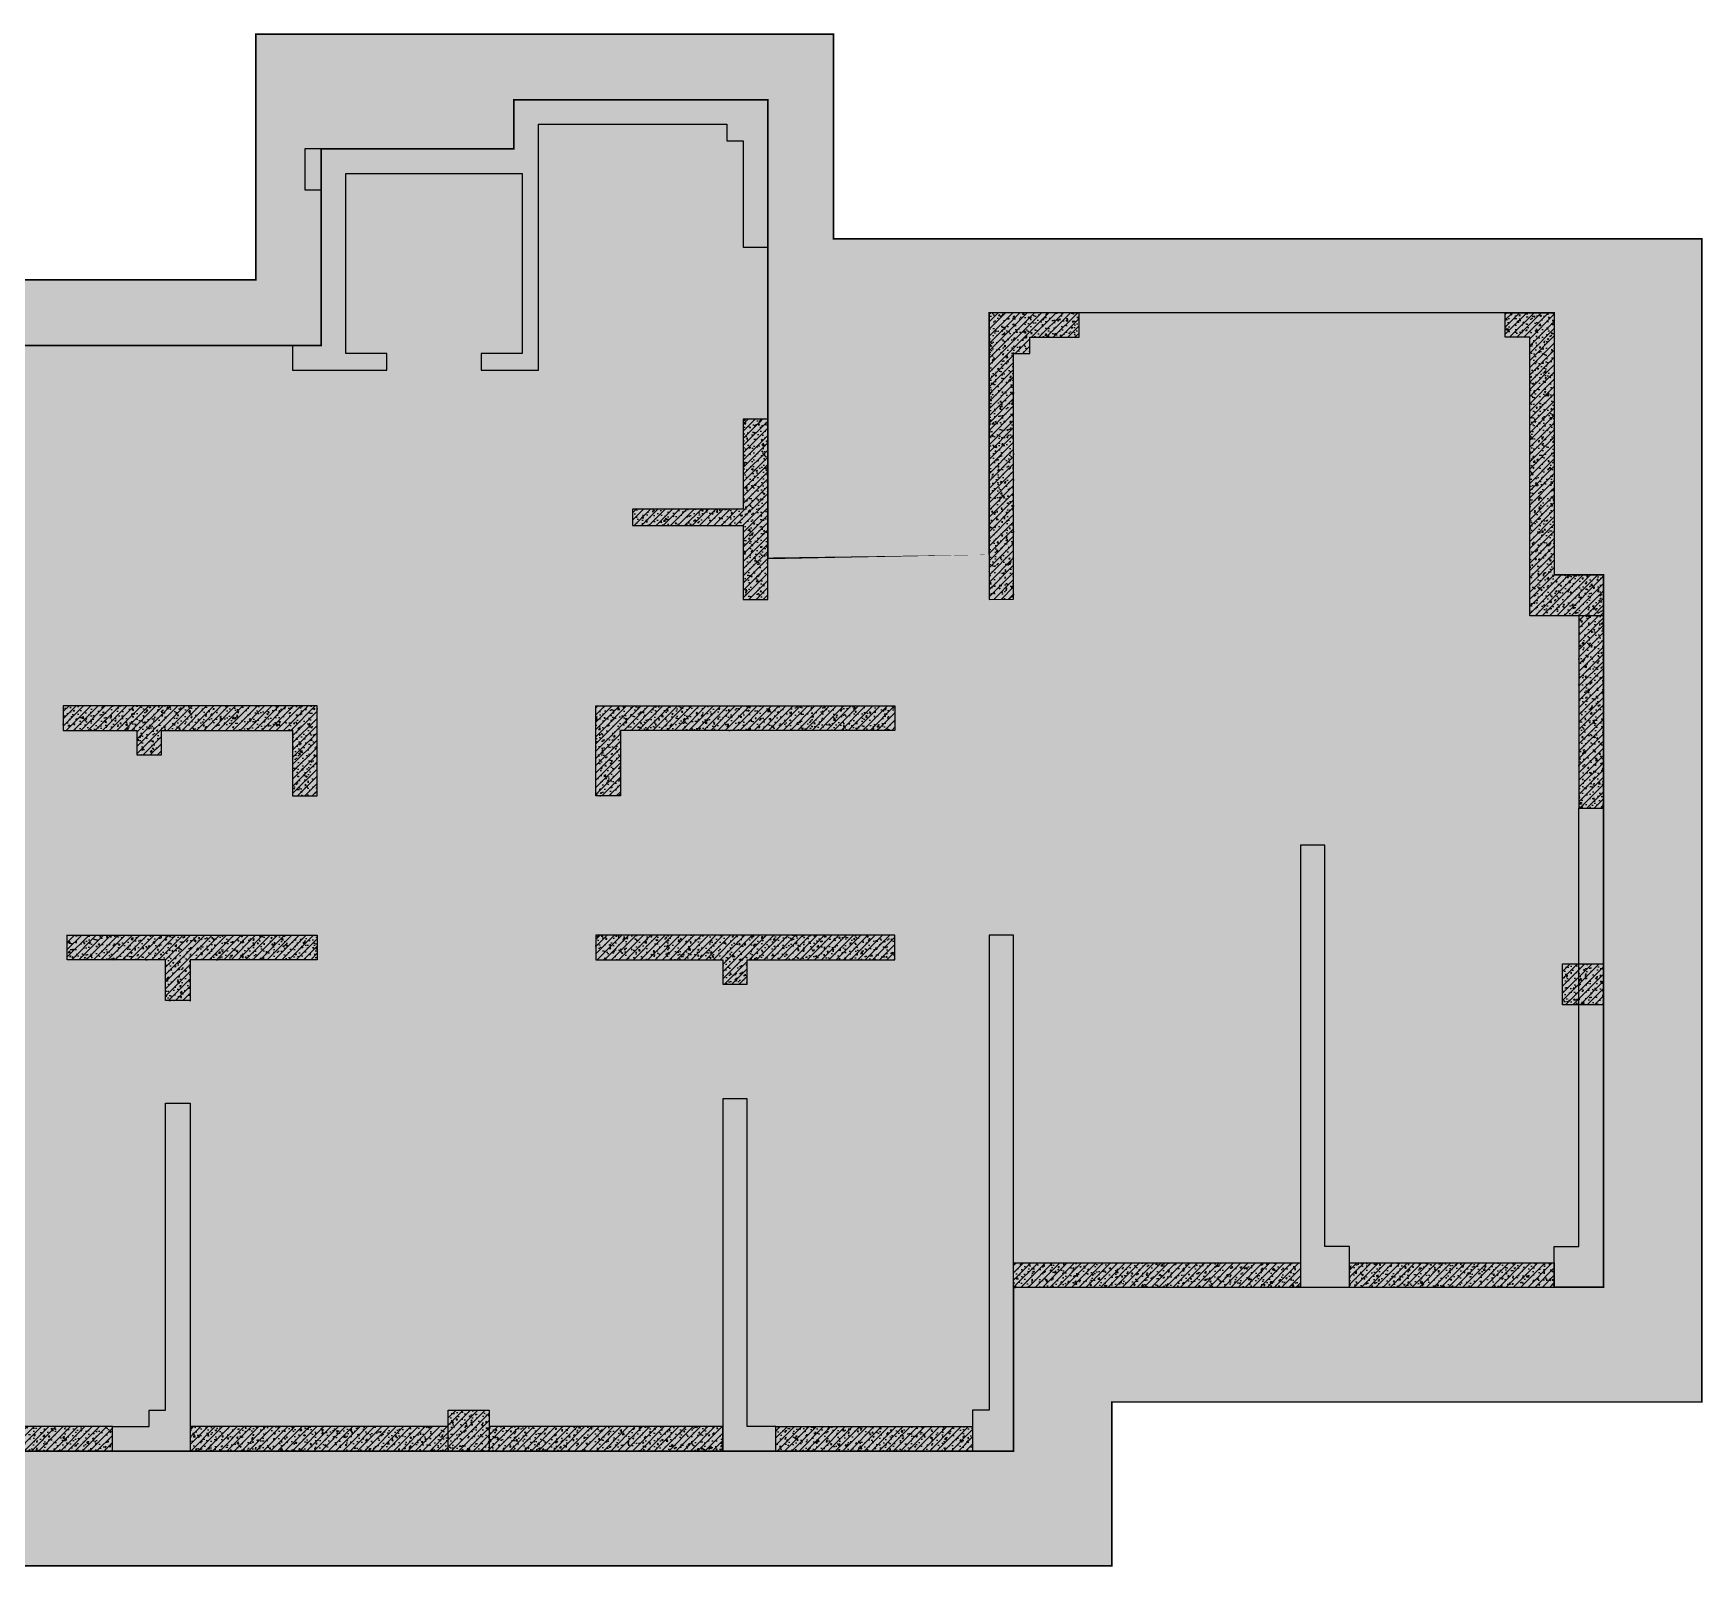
# Model space of a CAD drawing. Extents: x 923964 to 1204934, y 804567 to 1705037.
# Drawn here: x 966660 to 987034, y 1350717 to 1369437 of the extents above; entities that cross this region are included whole.
import ezdxf

# ---------------------------------------------------------------- set-up
doc = ezdxf.new("R2010")
doc.units = 0
doc.header["$LTSCALE"] = 500
doc.linetypes.add('DASH', pattern=[0.35, 0.25, -0.1])
for name, color, linetype in [('S_COLU', 2, 'CONTINUOUS'), ('S_COLU_HACH', 15, 'CONTINUOUS'), ('S_PLAN_HACH1', 61, 'CONTINUOUS'), ('S_WALL', 2, 'CONTINUOUS'), ('S_WALL_HACH', 30, 'CONTINUOUS'), ('S_WALL_OTHE_HACH', 33, 'CONTINUOUS'), ('主楼填充1', 1, 'CONTINUOUS')]:
    doc.layers.add(name, color=color, linetype=linetype)
pattern_1 = [(45, (654442.809393198, 991564.5731625634), (-44.19417382415921, 44.19417382415922), []), (49.99999999999999, (654442.809393198, 991564.5731625634), (179.3150456501884, -15.68803374564878), [18.75, -206.25]), (355, (654442.809393198, 991564.5731625634), (-34.68783340325, 188.048033425003), [15, -165]), (100.4514, (654457.7523131979, 991563.2658275634), (144.6273454285054, 172.3598855152384), [15.9350475, -175.285528]), (46.18420000000002, (654442.809393198, 991614.5731625634), (266.8102621564111, -41.37975358225452), [28.12499999999997, -309.3749999999995]), (96.6356, (654465.043579448, 991611.1248358134), (233.6656763871758, 243.5294677251104), [23.902572, -262.92825]), (351.1842, (654442.809393198, 991614.5731625634), (233.6654862834068, 243.5296502313311), [22.5, -247.5]), (21, (654467.809393198, 991602.0731625634), (149.2267630296154, -100.6547226663347), [18.75, -206.25]), (326.0000000000001, (654467.809393198, 991602.0731625634), (60.82883298039543, 181.2875112617133), [15, -165]), (71.4514, (654480.244951448, 991593.6852610634), (210.0556571453725, 80.6326241774881), [15.9350475, -175.285528]), (37.50000000000001, (654442.809393198, 991564.5731625634), (3.039963829322667, 83.22346345782788), [0, -163, 0, -167.5, 0, -165.625]), (7.499999999999999, (654442.809393198, 991564.5731625634), (65.76738436053715, 98.60292797059006), [0, -95.5, 0, -159.25, 0, -63.125]), (327.5, (654387.059393198, 991564.5731625634), (133.4556090431022, -5.638717933594939), [0, -62.5, 0, -195, 0, -258.75]), (317.5, (654362.059393198, 991564.5731625634), (145.7965423355966, 25.02624558307943), [0, -81.25, 0, -129.5, 0, -183.75])]
pattern_2 = [(45, (648710.9666536323, 1138324.157890503), (-44.19417382415921, 44.19417382415922), []), (49.99999999999999, (648710.9666536323, 1138324.157890503), (179.3150456501884, -15.68803374564878), [18.75, -206.25]), (355, (648710.9666536323, 1138324.157890503), (-34.68783340325, 188.048033425003), [15, -165]), (100.4514, (648725.9095736324, 1138322.850555503), (144.6273454285054, 172.3598855152384), [15.9350475, -175.285528]), (46.18420000000002, (648710.9666536323, 1138374.157890503), (266.8102621564111, -41.37975358225452), [28.12499999999999, -309.3749999999998]), (96.6356, (648733.2008398824, 1138370.709563753), (233.6656763871758, 243.5294677251104), [23.902572, -262.92825]), (351.1842, (648710.9666536323, 1138374.157890503), (233.6654862834068, 243.5296502313311), [22.5, -247.5]), (21, (648735.9666536323, 1138361.657890503), (149.2267630296154, -100.6547226663347), [18.75, -206.25]), (326.0000000000001, (648735.9666536323, 1138361.657890503), (60.82883298039543, 181.2875112617133), [15, -165]), (71.4514, (648748.4022118824, 1138353.269989003), (210.0556571453725, 80.6326241774881), [15.9350475, -175.285528]), (37.50000000000001, (648710.9666536323, 1138324.157890503), (3.039963829322667, 83.22346345782788), [0, -163, 0, -167.5, 0, -165.625]), (7.499999999999999, (648710.9666536323, 1138324.157890503), (65.76738436053715, 98.60292797059006), [0, -95.5, 0, -159.25, 0, -63.125]), (327.5, (648655.2166536323, 1138324.157890503), (133.4556090431022, -5.638717933594939), [0, -62.5, 0, -195, 0, -258.75]), (317.5, (648630.2166536323, 1138324.157890503), (145.7965423355966, 25.02624558307943), [0, -81.25, 0, -129.5, 0, -183.75])]

msp = doc.modelspace()

# ---------------------------------------------------------------- hatches: boundary and pattern name
at = {"layer": 'S_COLU_HACH'}
h = msp.add_hatch(color=256, dxfattribs=at)
h.dxf.hatch_style = 1
h.paths.add_polyline_path([(985323.895021016, 1358077.307713928), (985823.895021016, 1358077.307713928), (985823.895021016, 1357577.369780864), (985323.895021016, 1357577.369780864)])
h = msp.add_hatch(color=256, dxfattribs=at)
h.dxf.hatch_style = 1
h.paths.add_polyline_path([(985323.895021016, 1358077.307713928), (985823.895021016, 1358077.307713928), (985823.895021016, 1357577.369780864), (985323.895021016, 1357577.369780864)])
h = msp.add_hatch(color=256, dxfattribs=at)
h.dxf.hatch_style = 1
h.paths.add_polyline_path([(985323.8950209739, 1358077.307699229), (985823.8950209739, 1358077.307699229), (985823.8950209739, 1357577.369766166), (985323.8950209739, 1357577.369766166)])
h = msp.add_hatch(color=256, dxfattribs=at)
h.dxf.hatch_style = 1
h.paths.add_polyline_path([(971723.89494832, 1352627.36958208), (972223.89494832, 1352627.36958208), (972223.89494832, 1352127.431649016), (971723.89494832, 1352127.431649016)])
h = msp.add_hatch(color=256, dxfattribs=at)
h.dxf.hatch_style = 1
h.paths.add_polyline_path([(971723.89494832, 1352627.36958208), (972223.89494832, 1352627.36958208), (972223.89494832, 1352127.431649016), (971723.89494832, 1352127.431649016)])
h = msp.add_hatch(color=256, dxfattribs=at)
h.dxf.hatch_style = 1
h.paths.add_polyline_path([(971723.8949482777, 1352627.369567382), (972223.8949482777, 1352627.369567382), (972223.8949482777, 1352127.431634318), (971723.8949482777, 1352127.431634318)])
at = {"layer": 'S_PLAN_HACH1'}
h = msp.add_hatch(dxfattribs=at)
h.set_pattern_fill('CROSS', color=4, scale=50, style=0)
h.set_pattern_definition([(0, (0, 0), (317.5, 317.5), [158.75, -476.25]), (90, (79.375, -79.375), (-317.5, 317.5), [158.75, -476.25])])
h.paths.add_polyline_path([(950423.8948637702, 1350727.369584598), (979823.8968168952, 1350727.369584598), (979823.8967896138, 1352727.369602198), (987023.8967896138, 1352727.369602198), (987023.8967896138, 1364027.36999784), (987023.8968168952, 1364027.369968409), (987023.8968168952, 1366927.36958457), (976423.8950207481, 1366927.369614002), (976423.8950207481, 1369427.36961401), (971423.8948364888, 1369427.36961401), (971423.8948363282, 1369427.369598869), (969373.8950205877, 1369427.369598869), (969373.8950207483, 1366427.369613971), (961223.8950480123, 1366427.369613971), (961223.8950480123, 1369227.369584577), (958873.8950207251, 1369227.369584577), (958873.8950207251, 1369227.369614008), (954173.8950207349, 1369227.369614008), (954173.8950207349, 1366927.369613979), (943223.8951079109, 1366927.369584547), (943223.8951079109, 1364027.369968409), (943223.8950806294, 1364027.36999784), (943223.8951079109, 1352727.369602198), (950423.8948637702, 1352727.369602198)])
at = {"layer": 'S_WALL_HACH'}
h = msp.add_hatch(color=256, dxfattribs=at)
h.dxf.hatch_style = 1
h.paths.add_polyline_path([(975623.8950209966, 1368627.369599306), (972523.8950209961, 1368627.369599306), (972523.8950209961, 1368027.369599304), (969973.8950209961, 1368027.369599306), (969973.8950209935, 1367527.431634295), (970173.8950209961, 1367527.369567203), (970173.8950209952, 1365627.369599276), (969823.8950210295, 1365627.369599305), (969823.8950210314, 1365327.369599304), (970973.8950210387, 1365327.369599276), (970973.8950209961, 1365527.369599305), (970473.8950209961, 1365527.369599305), (970473.8950210131, 1367727.369599302), (972623.8950210422, 1367727.369599276), (972623.8950209962, 1365527.369599305), (972123.8950210335, 1365527.369599305), (972123.8950210247, 1365327.36959922), (972823.895021015, 1365327.369599389), (972823.8950210084, 1368327.3695993), (975123.8040296434, 1368327.369584581), (975123.804029622, 1368127.30941345), (975323.8950210098, 1368127.309413462), (975323.8950209961, 1366827.369582601), (975623.8950209956, 1366827.369582599)])
h = msp.add_hatch(color=256, dxfattribs=at)
h.dxf.hatch_style = 1
h.paths.add_polyline_path([(978823.8955146422, 1365527.36956733), (978823.8955146413, 1365727.369599301), (979423.8942407452, 1365727.369599301), (979423.8942506893, 1366027.369599303), (978323.8954099817, 1366027.369599305), (978323.8946319779, 1362527.374834362), (978623.8942430129, 1362527.385252022), (978623.8942468803, 1365527.369567338)])
h = msp.add_hatch(color=256, dxfattribs=at)
h.dxf.hatch_style = 1
h.paths.add_polyline_path([(985823.8950210125, 1362327.369599305), (984923.8950209738, 1362327.369599305), (984923.8950003147, 1365727.369599268), (984623.8950003535, 1365727.369599337), (984623.894977153, 1366027.369599305), (985223.895021012, 1366027.369599305), (985223.8950210125, 1362827.369599305), (985823.8950210125, 1362827.369599305), (985823.8950210125, 1362627.369599305)])
h = msp.add_hatch(color=256, dxfattribs=at)
h.dxf.hatch_style = 1
h.paths.add_polyline_path([(974173.8950209965, 1363427.369584596), (975323.8950210082, 1363427.369584596), (975323.8950210082, 1362527.369584596), (975623.8950209742, 1362527.3695846), (975623.8950210031, 1364727.369582615), (975323.895020993, 1364727.369582582), (975323.8950209642, 1363627.369599307), (973973.8950209965, 1363627.369584596), (973973.8950209965, 1363427.369584596)])
h = msp.add_hatch(color=256, dxfattribs=at)
h.dxf.hatch_style = 1
h.paths.add_polyline_path([(985523.840014214, 1359977.36961144), (985823.8950210125, 1359977.36961144), (985823.8950210125, 1362327.369599305), (985523.840014214, 1362327.369599305)])
h = msp.add_hatch(color=256, dxfattribs=at)
h.dxf.hatch_style = 1
h.paths.add_polyline_path([(970123.554126157, 1360327.369693086), (970123.5541261598, 1361227.369693134), (967023.8950162715, 1361227.369595935), (967023.8950257207, 1360927.369602724), (967923.8950209961, 1360927.369599329), (967923.5541458946, 1360627.369598174), (968223.7245792134, 1360627.369599903), (968224.0654627788, 1360927.369598756), (969824.0654679775, 1360927.369552439), (969823.7245740149, 1360127.369646203), (970123.213231297, 1360127.369786874), (970123.213231297, 1360327.369786875)])
h = msp.add_hatch(color=256, dxfattribs=at)
h.dxf.hatch_style = 1
h.paths.add_polyline_path([(973523.9465924692, 1360327.369599298), (973523.9465924664, 1361227.369693134), (977173.8950323175, 1361227.369584596), (977173.8950134191, 1360927.369598174), (975523.8950210073, 1360927.369600484), (975523.8692404653, 1360927.369599337), (973823.8821255285, 1360927.369599333), (973823.9079164678, 1360127.369599308), (973523.9465924684, 1360127.369599297)])
h = msp.add_hatch(color=256, dxfattribs=at)
h.dxf.hatch_style = 1
h.paths.add_polyline_path([(985223.8950286142, 1354627.384627534), (985523.8948394259, 1354627.354571084), (985523.840014214, 1359977.36961144), (985823.9500277372, 1359977.369587184), (985824.006540359, 1354127.369599305), (985223.8950134111, 1354127.399648282)])
h = msp.add_hatch(color=256, dxfattribs=at)
h.dxf.hatch_style = 1
h.paths.add_polyline_path([(982123.8952800239, 1359527.369587184), (982123.8943761538, 1354127.369599305), (982723.7986073236, 1354127.369652524), (982723.7986073236, 1354627.370112434), (982423.8955606701, 1354627.370051742), (982423.8951128969, 1359527.36961144)])
h = msp.add_hatch(color=256, dxfattribs=at)
h.dxf.hatch_style = 1
h.paths.add_polyline_path([(968573.8950259478, 1358127.3695201), (968573.8950160445, 1357627.369599297), (968273.8950249904, 1357627.3691879), (968273.8950170019, 1358127.369214327), (967073.8950209604, 1358127.364669184), (967073.8950209604, 1358427.37452944), (969923.4083064945, 1358427.379433211), (970123.4083064945, 1358427.379433211), (970123.4083064918, 1358127.369678524)])
h = msp.add_hatch(color=256, dxfattribs=at)
h.dxf.hatch_style = 1
h.paths.add_polyline_path([(977173.8587464379, 1358427.31091903), (973523.8950259696, 1358427.374792875), (973523.8950160268, 1358127.364405749), (975073.895020981, 1358127.369599312), (975073.8950209756, 1357827.368650163), (975373.8950209755, 1357827.368955667), (975373.895020981, 1358127.369599312), (977173.8587464375, 1358127.369599313)])
h = msp.add_hatch(color=256, dxfattribs=at)
h.dxf.hatch_style = 1
h.paths.add_polyline_path([(978323.9320255342, 1358427.31989221), (978323.8949141816, 1352627.379704886), (978123.894976799, 1352627.379727789), (978123.8950652346, 1352127.379785149), (978623.8949985233, 1352127.379785149), (978623.932109876, 1358427.319886587)])
h = msp.add_hatch(color=256, dxfattribs=at)
h.dxf.hatch_style = 1
h.paths.add_polyline_path([(967623.8951948753, 1352427.369828013), (968073.759498064, 1352427.36959933), (968073.7595126709, 1352627.369567382), (968273.7644769597, 1352627.378607961), (968274.040274958, 1356377.36969079), (968574.039510578, 1356377.369507834), (968573.7505313951, 1352127.431634318), (967623.8950210181, 1352127.432242912)])
h = msp.add_hatch(color=256, dxfattribs=at)
h.dxf.hatch_style = 1
h.paths.add_polyline_path([(975723.7988894285, 1352427.369629678), (975373.8956941435, 1352427.369568987), (975373.8943478132, 1356427.369611457), (975073.8951915184, 1356427.3695872), (975073.8948504418, 1352127.429116549), (975723.7989046349, 1352127.429169768)])
h = msp.add_hatch(color=256, dxfattribs=at)
h.dxf.hatch_style = 1
h.paths.add_polyline_path([(978623.8949985232, 1354427.280063456), (982123.8943761538, 1354427.280051294), (982123.8943761538, 1354127.290206764), (978623.8949985232, 1354127.290218927)])
h = msp.add_hatch(color=256, dxfattribs=at)
h.dxf.hatch_style = 1
h.paths.add_polyline_path([(982723.7986073236, 1354427.310112434), (985223.8950179695, 1354427.310100271), (985223.8950179695, 1354127.320255741), (982723.7986073236, 1354127.320267904)])
h = msp.add_hatch(color=256, dxfattribs=at)
h.dxf.hatch_style = 1
h.paths.add_polyline_path([(967623.8951948753, 1352427.369828013), (965273.8946320019, 1352427.369828013), (965273.8946320019, 1352127.391725236), (967623.8951948753, 1352127.391725236)])
h = msp.add_hatch(color=256, dxfattribs=at)
h.dxf.hatch_style = 1
h.paths.add_polyline_path([(971723.8949482777, 1352427.145450696), (968573.7505134221, 1352427.145450696), (968573.7505134221, 1352127.16734792), (971723.8949482777, 1352127.16734792)])
h = msp.add_hatch(color=256, dxfattribs=at)
h.dxf.hatch_style = 1
h.paths.add_polyline_path([(975073.8948624793, 1352427.409723035), (972223.8949482777, 1352427.409775201), (972223.8949482777, 1352127.431672424), (975073.8948624793, 1352127.431620259)])
h = msp.add_hatch(color=256, dxfattribs=at)
h.dxf.hatch_style = 1
h.paths.add_polyline_path([(975723.7988894285, 1352427.369629678), (978123.8950210168, 1352427.369629678), (978123.8950210168, 1352127.379785149), (975723.7988894285, 1352127.379785149)])
at = {"layer": 'S_WALL_OTHE_HACH'}
h = msp.add_hatch(dxfattribs=at)
h.set_pattern_fill('钢筋混凝土', color=256, scale=25)
h.set_pattern_definition(pattern_1)
h.paths.add_polyline_path([(975623.8950209966, 1368627.369599306), (972523.8950209961, 1368627.369599306), (972523.8950209961, 1368027.369599304), (969973.8950209961, 1368027.369599306), (969973.8950209935, 1367527.431634295), (970173.8950209961, 1367527.369567203), (970173.8950209952, 1365627.369599276), (969823.8950210295, 1365627.369599305), (969823.8950210314, 1365327.369599304), (970973.8950210387, 1365327.369599276), (970973.8950209961, 1365527.369599305), (970473.8950209961, 1365527.369599305), (970473.8950210131, 1367727.369599302), (972623.8950210422, 1367727.369599276), (972623.8950209962, 1365527.369599305), (972123.8950210335, 1365527.369599305), (972123.8950210247, 1365327.36959922), (972823.895021015, 1365327.369599389), (972823.8950210084, 1368327.3695993), (975123.8040296434, 1368327.369584581), (975123.804029622, 1368127.30941345), (975323.8950210098, 1368127.309413462), (975323.8950209961, 1366827.369582601), (975623.8950209956, 1366827.369582599)])
h = msp.add_hatch(dxfattribs=at)
h.set_pattern_fill('钢筋混凝土', color=256, scale=25)
h.set_pattern_definition([(45, (654442.809393198, 991564.5731625634), (-44.19417382415921, 44.19417382415922), []), (49.99999999999999, (654442.809393198, 991564.5731625634), (179.3150456501884, -15.68803374564878), [18.75, -206.25]), (355, (654442.809393198, 991564.5731625634), (-34.68783340325, 188.048033425003), [15, -165]), (100.4514, (654457.7523131979, 991563.2658275634), (144.6273454285054, 172.3598855152384), [15.9350475, -175.285528]), (46.18420000000002, (654442.809393198, 991614.5731625634), (266.8102621564111, -41.37975358225452), [28.12499999999996, -309.3749999999994]), (96.6356, (654465.043579448, 991611.1248358134), (233.6656763871758, 243.5294677251104), [23.902572, -262.92825]), (351.1842, (654442.809393198, 991614.5731625634), (233.6654862834068, 243.5296502313311), [22.5, -247.5]), (21, (654467.809393198, 991602.0731625634), (149.2267630296154, -100.6547226663347), [18.75, -206.25]), (326.0000000000001, (654467.809393198, 991602.0731625634), (60.82883298039543, 181.2875112617133), [15, -165]), (71.4514, (654480.244951448, 991593.6852610634), (210.0556571453725, 80.6326241774881), [15.9350475, -175.285528]), (37.50000000000001, (654442.809393198, 991564.5731625634), (3.039963829322667, 83.22346345782788), [0, -163, 0, -167.5, 0, -165.625]), (7.499999999999999, (654442.809393198, 991564.5731625634), (65.76738436053715, 98.60292797059006), [0, -95.5, 0, -159.25, 0, -63.125]), (327.5, (654387.059393198, 991564.5731625634), (133.4556090431022, -5.638717933594939), [0, -62.5, 0, -195, 0, -258.75]), (317.5, (654362.059393198, 991564.5731625634), (145.7965423355966, 25.02624558307943), [0, -81.25, 0, -129.5, 0, -183.75])])
h.paths.add_polyline_path([(978823.8955146422, 1365527.36956733), (978823.8955146413, 1365727.369599301), (979423.8942407452, 1365727.369599301), (979423.8942506893, 1366027.369599303), (978323.8954099817, 1366027.369599305), (978323.8946319779, 1362527.374834362), (978623.8942430129, 1362527.385252022), (978623.8942468803, 1365527.369567338)])
h = msp.add_hatch(dxfattribs=at)
h.set_pattern_fill('钢筋混凝土', color=256, scale=25)
h.set_pattern_definition(pattern_1)
h.paths.add_polyline_path([(985823.8950210125, 1362327.369599305), (984923.8950209738, 1362327.369599305), (984923.8950003147, 1365727.369599268), (984623.8950003535, 1365727.369599337), (984623.894977153, 1366027.369599305), (985223.895021012, 1366027.369599305), (985223.8950210125, 1362827.369599305), (985823.8950210125, 1362827.369599305), (985823.8950210125, 1362627.369599305)])
h = msp.add_hatch(dxfattribs=at)
h.set_pattern_fill('钢筋混凝土', color=256, scale=25)
h.set_pattern_definition([(45, (666260.9666536323, 838524.1578905033), (-44.19417382415921, 44.19417382415922), []), (49.99999999999999, (666260.9666536323, 838524.1578905033), (179.3150456501884, -15.68803374564878), [18.75, -206.25]), (355, (666260.9666536323, 838524.1578905033), (-34.68783340325, 188.048033425003), [15, -165]), (100.4514, (666275.9095736324, 838522.8505555033), (144.6273454285054, 172.3598855152384), [15.9350475, -175.285528]), (46.18420000000002, (666260.9666536323, 838574.1578905033), (266.8102621564111, -41.37975358225452), [28.12499999999998, -309.3749999999996]), (96.6356, (666283.2008398824, 838570.7095637533), (233.6656763871758, 243.5294677251104), [23.902572, -262.92825]), (351.1842, (666260.9666536323, 838574.1578905033), (233.6654862834068, 243.5296502313311), [22.5, -247.5]), (21, (666285.9666536323, 838561.6578905033), (149.2267630296154, -100.6547226663347), [18.75, -206.25]), (326.0000000000001, (666285.9666536323, 838561.6578905033), (60.82883298039543, 181.2875112617133), [15, -165]), (71.4514, (666298.4022118824, 838553.2699890033), (210.0556571453725, 80.6326241774881), [15.9350475, -175.285528]), (37.50000000000001, (666260.9666536323, 838524.1578905033), (3.039963829322667, 83.22346345782788), [0, -163, 0, -167.5, 0, -165.625]), (7.499999999999999, (666260.9666536323, 838524.1578905033), (65.76738436053715, 98.60292797059006), [0, -95.5, 0, -159.25, 0, -63.125]), (327.5, (666205.2166536323, 838524.1578905033), (133.4556090431022, -5.638717933594939), [0, -62.5, 0, -195, 0, -258.75]), (317.5, (666180.2166536323, 838524.1578905033), (145.7965423355966, 25.02624558307943), [0, -81.25, 0, -129.5, 0, -183.75])])
h.paths.add_polyline_path([(974173.8950209965, 1363427.369584596), (975323.8950210082, 1363427.369584596), (975323.8950210082, 1362527.369584596), (975623.8950209742, 1362527.3695846), (975623.8950210031, 1364727.369582615), (975323.895020993, 1364727.369582582), (975323.8950209642, 1363627.369599307), (973973.8950209965, 1363627.369584596), (973973.8950209965, 1363427.369584596)])
h = msp.add_hatch(dxfattribs=at)
h.set_pattern_fill('钢筋混凝土', color=256, scale=25)
h.set_pattern_definition(pattern_2)
h.paths.add_polyline_path([(985523.840014214, 1359977.36961144), (985823.8950210125, 1359977.36961144), (985823.8950210125, 1362327.369599305), (985523.840014214, 1362327.369599305)])
h = msp.add_hatch(dxfattribs=at)
h.set_pattern_fill('钢筋混凝土', color=256, scale=25)
h.set_pattern_definition(pattern_1)
h.paths.add_polyline_path([(970123.554126157, 1360327.369693086), (970123.5541261598, 1361227.369693134), (967023.8950162715, 1361227.369595935), (967023.8950257207, 1360927.369602724), (967923.8950209961, 1360927.369599329), (967923.5541458946, 1360627.369598174), (968223.7245792134, 1360627.369599903), (968224.0654627788, 1360927.369598756), (969824.0654679775, 1360927.369552439), (969823.7245740149, 1360127.369646203), (970123.213231297, 1360127.369786874), (970123.213231297, 1360327.369786875)])
h = msp.add_hatch(dxfattribs=at)
h.set_pattern_fill('钢筋混凝土', color=256, scale=25)
h.set_pattern_definition(pattern_1)
h.paths.add_polyline_path([(973523.9465924692, 1360327.369599298), (973523.9465924664, 1361227.369693134), (977173.8950323175, 1361227.369584596), (977173.8950134191, 1360927.369598174), (975523.8950210073, 1360927.369600484), (975523.8692404653, 1360927.369599337), (973823.8821255285, 1360927.369599333), (973823.9079164678, 1360127.369599308), (973523.9465924684, 1360127.369599297)])
h = msp.add_hatch(dxfattribs=at)
h.set_pattern_fill('钢筋混凝土', color=256, scale=25)
h.set_pattern_definition(pattern_1)
h.paths.add_polyline_path([(985223.8950286142, 1354627.384627534), (985523.8948394259, 1354627.354571084), (985523.840014214, 1359977.36961144), (985823.9500277372, 1359977.369587184), (985824.006540359, 1354127.369599305), (985223.8950134111, 1354127.399648282)])
h = msp.add_hatch(dxfattribs=at)
h.set_pattern_fill('钢筋混凝土', color=256, scale=25)
h.set_pattern_definition(pattern_2)
h.paths.add_polyline_path([(982123.8952800239, 1359527.369587184), (982123.8943761538, 1354127.369599305), (982723.7986073236, 1354127.369652524), (982723.7986073236, 1354627.370112434), (982423.8955606701, 1354627.370051742), (982423.8951128969, 1359527.36961144)])
h = msp.add_hatch(dxfattribs=at)
h.set_pattern_fill('钢筋混凝土', color=256, scale=25)
h.set_pattern_definition([(45, (648710.9666536323, 1088324.157890503), (-44.19417382415921, 44.19417382415922), []), (49.99999999999999, (648710.9666536323, 1088324.157890503), (179.3150456501884, -15.68803374564878), [18.75, -206.25]), (355, (648710.9666536323, 1088324.157890503), (-34.68783340325, 188.048033425003), [15, -165]), (100.4514, (648725.9095736324, 1088322.850555503), (144.6273454285054, 172.3598855152384), [15.9350475, -175.285528]), (46.18420000000002, (648710.9666536323, 1088374.157890503), (266.8102621564111, -41.37975358225452), [28.12499999999998, -309.3749999999997]), (96.6356, (648733.2008398824, 1088370.709563753), (233.6656763871758, 243.5294677251104), [23.902572, -262.92825]), (351.1842, (648710.9666536323, 1088374.157890503), (233.6654862834068, 243.5296502313311), [22.5, -247.5]), (21, (648735.9666536323, 1088361.657890503), (149.2267630296154, -100.6547226663347), [18.75, -206.25]), (326.0000000000001, (648735.9666536323, 1088361.657890503), (60.82883298039543, 181.2875112617133), [15, -165]), (71.4514, (648748.4022118824, 1088353.269989003), (210.0556571453725, 80.6326241774881), [15.9350475, -175.285528]), (37.50000000000001, (648710.9666536323, 1088324.157890503), (3.039963829322667, 83.22346345782788), [0, -163, 0, -167.5, 0, -165.625]), (7.499999999999999, (648710.9666536323, 1088324.157890503), (65.76738436053715, 98.60292797059006), [0, -95.5, 0, -159.25, 0, -63.125]), (327.5, (648655.2166536323, 1088324.157890503), (133.4556090431022, -5.638717933594939), [0, -62.5, 0, -195, 0, -258.75]), (317.5, (648630.2166536323, 1088324.157890503), (145.7965423355966, 25.02624558307943), [0, -81.25, 0, -129.5, 0, -183.75])])
h.paths.add_polyline_path([(968573.8950259478, 1358127.3695201), (968573.8950160445, 1357627.369599297), (968273.8950249904, 1357627.3691879), (968273.8950170019, 1358127.369214327), (967073.8950209604, 1358127.364669184), (967073.8950209604, 1358427.37452944), (969923.4083064945, 1358427.379433211), (970123.4083064945, 1358427.379433211), (970123.4083064918, 1358127.369678524)])
h = msp.add_hatch(dxfattribs=at)
h.set_pattern_fill('钢筋混凝土', color=256, scale=25)
h.set_pattern_definition(pattern_1)
h.paths.add_polyline_path([(977173.8587464379, 1358427.31091903), (973523.8950259696, 1358427.374792875), (973523.8950160268, 1358127.364405749), (975073.895020981, 1358127.369599312), (975073.8950209756, 1357827.368650163), (975373.8950209755, 1357827.368955667), (975373.895020981, 1358127.369599312), (977173.8587464375, 1358127.369599313)])
h = msp.add_hatch(dxfattribs=at)
h.set_pattern_fill('钢筋混凝土', color=256, scale=25)
h.set_pattern_definition([(45, (648710.9666536323, 1138324.157890503), (-44.19417382415921, 44.19417382415922), []), (49.99999999999999, (648710.9666536323, 1138324.157890503), (179.3150456501884, -15.68803374564878), [18.75, -206.25]), (355, (648710.9666536323, 1138324.157890503), (-34.68783340325, 188.048033425003), [15, -165]), (100.4514, (648725.9095736324, 1138322.850555503), (144.6273454285054, 172.3598855152384), [15.9350475, -175.285528]), (46.18420000000002, (648710.9666536323, 1138374.157890503), (266.8102621564111, -41.37975358225452), [28.12499999999998, -309.3749999999997]), (96.6356, (648733.2008398824, 1138370.709563753), (233.6656763871758, 243.5294677251104), [23.902572, -262.92825]), (351.1842, (648710.9666536323, 1138374.157890503), (233.6654862834068, 243.5296502313311), [22.5, -247.5]), (21, (648735.9666536323, 1138361.657890503), (149.2267630296154, -100.6547226663347), [18.75, -206.25]), (326.0000000000001, (648735.9666536323, 1138361.657890503), (60.82883298039543, 181.2875112617133), [15, -165]), (71.4514, (648748.4022118824, 1138353.269989003), (210.0556571453725, 80.6326241774881), [15.9350475, -175.285528]), (37.50000000000001, (648710.9666536323, 1138324.157890503), (3.039963829322667, 83.22346345782788), [0, -163, 0, -167.5, 0, -165.625]), (7.499999999999999, (648710.9666536323, 1138324.157890503), (65.76738436053715, 98.60292797059006), [0, -95.5, 0, -159.25, 0, -63.125]), (327.5, (648655.2166536323, 1138324.157890503), (133.4556090431022, -5.638717933594939), [0, -62.5, 0, -195, 0, -258.75]), (317.5, (648630.2166536323, 1138324.157890503), (145.7965423355966, 25.02624558307943), [0, -81.25, 0, -129.5, 0, -183.75])])
h.paths.add_polyline_path([(978323.9320255342, 1358427.31989221), (978323.8949141816, 1352627.379704886), (978123.894976799, 1352627.379727789), (978123.8950652346, 1352127.379785149), (978623.8949985233, 1352127.379785149), (978623.932109876, 1358427.319886587)])
h = msp.add_hatch(dxfattribs=at)
h.set_pattern_fill('钢筋混凝土', color=256, scale=25)
h.set_pattern_definition([(45, (665961.1112023809, 1093774.096022351), (-44.19417382415921, 44.19417382415922), []), (49.99999999999999, (665961.1112023809, 1093774.096022351), (179.3150456501884, -15.68803374564878), [18.75, -206.25]), (355, (665961.1112023809, 1093774.096022351), (-34.68783340325, 188.048033425003), [15, -165]), (100.4514, (665976.0541223808, 1093772.788687351), (144.6273454285054, 172.3598855152384), [15.9350475, -175.285528]), (46.18420000000002, (665961.1112023809, 1093824.096022351), (266.8102621564111, -41.37975358225452), [28.12499999999996, -309.3749999999994]), (96.6356, (665983.3453886309, 1093820.647695601), (233.6656763871758, 243.5294677251104), [23.902572, -262.92825]), (351.1842, (665961.1112023809, 1093824.096022351), (233.6654862834068, 243.5296502313311), [22.5, -247.5]), (21, (665986.1112023809, 1093811.596022351), (149.2267630296154, -100.6547226663347), [18.75, -206.25]), (326.0000000000001, (665986.1112023809, 1093811.596022351), (60.82883298039543, 181.2875112617133), [15, -165]), (71.4514, (665998.5467606309, 1093803.208120851), (210.0556571453725, 80.6326241774881), [15.9350475, -175.285528]), (37.50000000000001, (665961.1112023809, 1093774.096022351), (3.039963829322667, 83.22346345782788), [0, -163, 0, -167.5, 0, -165.625]), (7.499999999999999, (665961.1112023809, 1093774.096022351), (65.76738436053715, 98.60292797059006), [0, -95.5, 0, -159.25, 0, -63.125]), (327.5, (665905.3612023809, 1093774.096022351), (133.4556090431022, -5.638717933594939), [0, -62.5, 0, -195, 0, -258.75]), (317.5, (665880.3612023809, 1093774.096022351), (145.7965423355966, 25.02624558307943), [0, -81.25, 0, -129.5, 0, -183.75])])
h.paths.add_polyline_path([(985323.8950209739, 1358077.307699229), (985823.8950209739, 1358077.307699229), (985823.8950209739, 1357577.369766166), (985323.8950209739, 1357577.369766166)])
h = msp.add_hatch(dxfattribs=at)
h.set_pattern_fill('钢筋混凝土', color=256, scale=25)
h.set_pattern_definition(pattern_1)
h.paths.add_polyline_path([(967623.8951948753, 1352427.369828013), (968073.759498064, 1352427.36959933), (968073.7595126709, 1352627.369567382), (968273.7644769597, 1352627.378607961), (968274.040274958, 1356377.36969079), (968574.039510578, 1356377.369507834), (968573.7505313951, 1352127.431634318), (967623.8950210181, 1352127.432242912)])
h = msp.add_hatch(dxfattribs=at)
h.set_pattern_fill('钢筋混凝土', color=256, scale=25)
h.set_pattern_definition(pattern_1)
h.paths.add_polyline_path([(975723.7988894285, 1352427.369629678), (975373.8956941435, 1352427.369568987), (975373.8943478132, 1356427.369611457), (975073.8951915184, 1356427.3695872), (975073.8948504418, 1352127.429116549), (975723.7989046349, 1352127.429169768)])
h = msp.add_hatch(dxfattribs=at)
h.set_pattern_fill('钢筋混凝土', color=256, scale=25)
h.set_pattern_definition(pattern_2)
h.paths.add_polyline_path([(978623.8949985232, 1354427.280063456), (982123.8943761538, 1354427.280051294), (982123.8943761538, 1354127.290206764), (978623.8949985232, 1354127.290218927)])
h = msp.add_hatch(dxfattribs=at)
h.set_pattern_fill('钢筋混凝土', color=256, scale=25)
h.set_pattern_definition(pattern_2)
h.paths.add_polyline_path([(982723.7986073236, 1354427.310112434), (985223.8950179695, 1354427.310100271), (985223.8950179695, 1354127.320255741), (982723.7986073236, 1354127.320267904)])
h = msp.add_hatch(dxfattribs=at)
h.set_pattern_fill('钢筋混凝土', color=256, scale=25)
h.set_pattern_definition([(45, (652361.1111296847, 1088324.157890503), (-44.19417382415921, 44.19417382415922), []), (49.99999999999999, (652361.1111296847, 1088324.157890503), (179.3150456501884, -15.68803374564878), [18.75, -206.25]), (355, (652361.1111296847, 1088324.157890503), (-34.68783340325, 188.048033425003), [15, -165]), (100.4514, (652376.0540496848, 1088322.850555503), (144.6273454285054, 172.3598855152384), [15.9350475, -175.285528]), (46.18420000000002, (652361.1111296847, 1088374.157890503), (266.8102621564111, -41.37975358225452), [28.12499999999997, -309.3749999999995]), (96.6356, (652383.3453159347, 1088370.709563753), (233.6656763871758, 243.5294677251104), [23.902572, -262.92825]), (351.1842, (652361.1111296847, 1088374.157890503), (233.6654862834068, 243.5296502313311), [22.5, -247.5]), (21, (652386.1111296847, 1088361.657890503), (149.2267630296154, -100.6547226663347), [18.75, -206.25]), (326.0000000000001, (652386.1111296847, 1088361.657890503), (60.82883298039543, 181.2875112617133), [15, -165]), (71.4514, (652398.5466879348, 1088353.269989003), (210.0556571453725, 80.6326241774881), [15.9350475, -175.285528]), (37.50000000000001, (652361.1111296847, 1088324.157890503), (3.039963829322667, 83.22346345782788), [0, -163, 0, -167.5, 0, -165.625]), (7.499999999999999, (652361.1111296847, 1088324.157890503), (65.76738436053715, 98.60292797059006), [0, -95.5, 0, -159.25, 0, -63.125]), (327.5, (652305.3611296847, 1088324.157890503), (133.4556090431022, -5.638717933594939), [0, -62.5, 0, -195, 0, -258.75]), (317.5, (652280.3611296847, 1088324.157890503), (145.7965423355966, 25.02624558307943), [0, -81.25, 0, -129.5, 0, -183.75])])
h.paths.add_polyline_path([(971723.8949482777, 1352627.369567382), (972223.8949482777, 1352627.369567382), (972223.8949482777, 1352127.431634318), (971723.8949482777, 1352127.431634318)])
h = msp.add_hatch(dxfattribs=at)
h.set_pattern_fill('钢筋混凝土', color=256, scale=25)
h.set_pattern_definition(pattern_2)
h.paths.add_polyline_path([(967623.8951948753, 1352427.369828013), (965273.8946320019, 1352427.369828013), (965273.8946320019, 1352127.391725236), (967623.8951948753, 1352127.391725236)])
h = msp.add_hatch(dxfattribs=at)
h.set_pattern_fill('钢筋混凝土', color=256, scale=25)
h.set_pattern_definition(pattern_2)
h.paths.add_polyline_path([(971723.8949482777, 1352427.145450696), (968573.7505134221, 1352427.145450696), (968573.7505134221, 1352127.16734792), (971723.8949482777, 1352127.16734792)])
h = msp.add_hatch(dxfattribs=at)
h.set_pattern_fill('钢筋混凝土', color=256, scale=25)
h.set_pattern_definition(pattern_2)
h.paths.add_polyline_path([(975073.8948624793, 1352427.409723035), (972223.8949482777, 1352427.409775201), (972223.8949482777, 1352127.431672424), (975073.8948624793, 1352127.431620259)])
h = msp.add_hatch(dxfattribs=at)
h.set_pattern_fill('钢筋混凝土', color=256, scale=25)
h.set_pattern_definition(pattern_2)
h.paths.add_polyline_path([(975723.7988894285, 1352427.369629678), (978123.8950210168, 1352427.369629678), (978123.8950210168, 1352127.379785149), (975723.7988894285, 1352127.379785149)])
at = {"layer": '主楼填充1'}
h = msp.add_hatch(dxfattribs=at)
h.set_pattern_fill('GRASS', color=1, scale=20)
h.set_pattern_definition([(90, (0, 520000), (-359.21, 359.21), [95.25, -623.17]), (45, (0, 520000), (-359.2102448427661, 359.2102448427661), [95.25, -412.75]), (135, (0, 520000), (-359.2102448427661, -359.2102448427661), [95.25, -412.75])])
h.paths.add_polyline_path([(945023.8950209834, 1366027.369599291), (951823.895020983, 1366027.369599291), (951823.895020983, 1363027.369683265), (954973.8950209192, 1363027.369683265), (954973.8950207729, 1368427.369614006), (957973.895020843, 1368427.369614006), (957973.8950209899, 1367527.369614015), (960423.8951737916, 1367527.369614), (960423.8948679122, 1365627.369614004), (969823.8950208987, 1365627.369614003), (969823.8950209016, 1365627.369599258), (970173.8950208648, 1365627.369599258), (970173.8950208668, 1368027.369614008), (972523.895034507, 1368027.369614008), (972523.8950072244, 1368627.36961401), (975623.895047995, 1368627.36961401), (975623.8950209894, 1363027.370005581), (978323.8944875044, 1363027.369360948), (978323.8944875076, 1366027.369599286), (985223.8950209932, 1366027.369599287), (985223.8950209932, 1362827.369599286), (985823.8950209937, 1362827.369599286), (985824.0065403401, 1354127.369599286), (978623.8949985043, 1354127.369599286), (978623.8949985043, 1352127.37978513), (951523.895401341, 1352127.376472391), (951523.895401341, 1354127.376472391), (944423.7835016365, 1354127.369599286), (944423.895020983, 1362827.369599291), (945023.895020983, 1362827.369599291)])

# ---------------------------------------------------------------- linework, layer by layer
at = {"layer": 'S_COLU', "elevation": -2.612275592962168e-08}
for points in [[(985323.895021016, 1358077.307713928), (985823.895021016, 1358077.307713928), (985823.895021016, 1357577.369780864), (985323.895021016, 1357577.369780864)], [(971723.89494832, 1352627.36958208), (972223.89494832, 1352627.36958208), (972223.89494832, 1352127.431649016), (971723.89494832, 1352127.431649016)]]:
    msp.add_lwpolyline(points, close=True, dxfattribs=at)
at = {"layer": 'S_COLU'}
for points in [[(985323.8950209739, 1358077.307699229), (985823.8950209739, 1358077.307699229), (985823.8950209739, 1357577.369766166), (985323.8950209739, 1357577.369766166)], [(971723.8949482777, 1352627.369567382), (972223.8949482777, 1352627.369567382), (972223.8949482777, 1352127.431634318), (971723.8949482777, 1352127.431634318)]]:
    msp.add_lwpolyline(points, close=True, dxfattribs=at)
at = {"layer": 'S_PLAN_HACH1', "color": 4, "linetype": 'DASH', "const_width": 20}
msp.add_lwpolyline([(950423.8948637702, 1350727.369584598), (979823.8968168952, 1350727.369584598), (979823.8967896138, 1352727.369602198), (987023.8967896138, 1352727.369602198), (987023.8967896138, 1364027.36999784), (987023.8968168952, 1364027.369968409), (987023.8968168952, 1366927.36958457), (976423.8950207481, 1366927.369614002), (976423.8950207481, 1369427.36961401), (971423.8948364888, 1369427.36961401), (971423.8948363282, 1369427.369598869), (969373.8950205877, 1369427.369598869), (969373.8950207483, 1366427.369613971), (961223.8950480123, 1366427.369613971), (961223.8950480123, 1369227.369584577), (958873.8950207251, 1369227.369584577), (958873.8950207251, 1369227.369614008), (954173.8950207349, 1369227.369614008), (954173.8950207349, 1366927.369613979), (943223.8951079109, 1366927.369584547), (943223.8951079109, 1364027.369968409), (943223.8950806294, 1364027.36999784), (943223.8951079109, 1352727.369602198), (950423.8948637702, 1352727.369602198)], close=True, dxfattribs=at)
at = {"layer": 'S_WALL'}
for points in [[(975623.8950209966, 1368627.369599306), (972523.8950209961, 1368627.369599306), (972523.8950209961, 1368027.369599304), (969973.8950209961, 1368027.369599306), (969973.8950209935, 1367527.431634295), (970173.8950209961, 1367527.369567203), (970173.8950209952, 1365627.369599276), (969823.8950210295, 1365627.369599305), (969823.8950210314, 1365327.369599304), (970973.8950210387, 1365327.369599276), (970973.8950209961, 1365527.369599305), (970473.8950209961, 1365527.369599305), (970473.8950210131, 1367727.369599302), (972623.8950210422, 1367727.369599276), (972623.8950209962, 1365527.369599305), (972123.8950210335, 1365527.369599305), (972123.8950210247, 1365327.36959922), (972823.895021015, 1365327.369599389), (972823.8950210084, 1368327.3695993), (975123.8040296434, 1368327.369584581), (975123.804029622, 1368127.30941345), (975323.8950210098, 1368127.309413462), (975323.8950209961, 1366827.369582601), (975623.8950209956, 1366827.369582599)], [(974173.8950209965, 1363427.369584596), (974173.8950209965, 1363427.369584596), (975323.8950210082, 1363427.369584596), (975323.8950210082, 1362527.369584596), (975623.8950209742, 1362527.3695846), (975623.8950210031, 1364727.369582615), (975323.895020993, 1364727.369582582), (975323.8950209642, 1363627.369599307), (973973.8950209965, 1363627.369584596), (973973.8950209965, 1363427.369584596)], [(975073.8948624793, 1352427.409723035), (972223.8949482777, 1352427.409775201), (972223.8949482777, 1352127.431672424), (975073.8948624793, 1352127.431620259)]]:
    msp.add_lwpolyline(points, close=True, dxfattribs=at)
at = {"layer": 'S_WALL', "elevation": 3.741426031367035e-08}
for points in [[(978823.8955146422, 1365527.36956733), (978823.8955146413, 1365727.369599301), (979423.8942407452, 1365727.369599301), (979423.8942506893, 1366027.369599303), (978323.8954099817, 1366027.369599305), (978323.8946319779, 1362527.374834362), (978623.8942430129, 1362527.385252022), (978623.8942468803, 1365527.369567338)], [(985823.8950210125, 1362327.369599305), (984923.8950209738, 1362327.369599305), (984923.8950003147, 1365727.369599268), (984623.8950003535, 1365727.369599337), (984623.894977153, 1366027.369599305), (985223.895021012, 1366027.369599305), (985223.8950210125, 1362827.369599305), (985823.8950210125, 1362827.369599305), (985823.8950210125, 1362627.369599305)], [(985523.840014214, 1359977.36961144), (985823.8950210125, 1359977.36961144), (985823.8950210125, 1362327.369599305), (985523.840014214, 1362327.369599305)], [(970123.554126157, 1360327.369693086), (970123.5541261598, 1361227.369693134), (967023.8950162715, 1361227.369595935), (967023.8950257207, 1360927.369602724), (967923.8950209961, 1360927.369599329), (967923.5541458946, 1360627.369598174), (968223.7245792134, 1360627.369599903), (968224.0654627788, 1360927.369598756), (969824.0654679775, 1360927.369552439), (969823.7245740149, 1360127.369646203), (970123.213231297, 1360127.369786874), (970123.213231297, 1360327.369786875)], [(973523.9465924692, 1360327.369599298), (973523.9465924664, 1361227.369693134), (977173.8950323175, 1361227.369584596), (977173.8950134191, 1360927.369598174), (975523.8950210073, 1360927.369600484), (975523.8692404653, 1360927.369599337), (973823.8821255285, 1360927.369599333), (973823.9079164678, 1360127.369599308), (973523.9465924684, 1360127.369599297), (973523.9465924684, 1360327.369599298)], [(985223.8950286142, 1354627.384627534), (985523.8948394259, 1354627.354571084), (985523.840014214, 1359977.36961144), (985823.9500277372, 1359977.369587184), (985824.006540359, 1354127.369599305), (985223.8950134111, 1354127.399648282)], [(982123.8952800239, 1359527.369587184), (982123.8943761538, 1354127.369599305), (982723.7986073236, 1354127.369652524), (982723.7986073236, 1354627.370112434), (982423.8955606701, 1354627.370051742), (982423.8951128969, 1359527.36961144)], [(968573.8950259478, 1358127.3695201), (968573.8950160445, 1357627.369599297), (968273.8950249904, 1357627.3691879), (968273.8950170019, 1358127.369214327), (967073.8950209604, 1358127.364669184), (967073.8950209604, 1358427.37452944), (969923.4083064946, 1358427.379433211), (969923.4083064945, 1358427.379433211), (970123.4083064945, 1358427.379433211), (970123.4083064945, 1358427.379433211), (970123.4083064918, 1358127.369678524), (968573.8950259478, 1358127.3695201)], [(977173.8587464379, 1358427.31091903), (973523.8950259696, 1358427.374792875), (973523.8950160268, 1358127.364405749), (975073.895020981, 1358127.369599312), (975073.8950209756, 1357827.368650163), (975373.8950209755, 1357827.368955667), (975373.895020981, 1358127.369599312), (977173.8587464375, 1358127.369599313)], [(978323.9320255342, 1358427.31989221), (978323.8949141816, 1352627.379704886), (978123.894976799, 1352627.379727789), (978123.8950652346, 1352127.379785149), (978623.8949985233, 1352127.379785149), (978623.932109876, 1358427.319886587)], [(967623.8951948753, 1352427.369828013), (968073.759498064, 1352427.36959933), (968073.7595126709, 1352627.369567382), (968273.7644769597, 1352627.378607961), (968274.040274958, 1356377.36969079), (968574.039510578, 1356377.369507834), (968573.7505313951, 1352127.431634318), (967623.8950210181, 1352127.432242912)], [(975723.7988894285, 1352427.369629678), (975373.8956941435, 1352427.369568987), (975373.8943478132, 1356427.369611457), (975073.8951915184, 1356427.3695872), (975073.8948504418, 1352127.429116549), (975723.7989046349, 1352127.429169768)], [(978623.8949985232, 1354427.280063456), (982123.8943761538, 1354427.280051294), (982123.8943761538, 1354127.290206764), (978623.8949985232, 1354127.290218927)], [(982723.7986073236, 1354427.310112434), (985223.8950179695, 1354427.310100271), (985223.8950179695, 1354127.320255741), (982723.7986073236, 1354127.320267904)], [(967623.8951948753, 1352427.369828013), (965273.8946320019, 1352427.369828013), (965273.8946320019, 1352127.391725236), (967623.8951948753, 1352127.391725236)], [(971723.8949482777, 1352427.145450696), (968573.7505134221, 1352427.145450696), (968573.7505134221, 1352127.16734792), (971723.8949482777, 1352127.16734792)], [(975723.7988894285, 1352427.369629678), (978123.8950210168, 1352427.369629678), (978123.8950210168, 1352127.379785149), (975723.7988894285, 1352127.379785149)]]:
    msp.add_lwpolyline(points, close=True, dxfattribs=at)
at = {"layer": '主楼填充1', "color": 1, "const_width": 20}
msp.add_lwpolyline([(960423.8948679122, 1365627.369614004), (969823.8950208987, 1365627.369614003), (969823.8950209016, 1365627.369599258), (970173.8950208648, 1365627.369599258), (970173.8950208668, 1368027.369614008), (972523.895034507, 1368027.369614008), (972523.8950072244, 1368627.36961401), (975623.895047995, 1368627.36961401), (975623.8950209894, 1363027.370005581), (978323.8944875044, 1363027.369360948), (978323.8944875076, 1366027.369599286), (985223.8950209932, 1366027.369599287), (985223.8950209932, 1362827.369599286), (985823.8950209937, 1362827.369599286), (985824.0065403401, 1354127.369599286), (978623.8949985043, 1354127.369599286), (978623.8949985043, 1352127.37978513), (951523.895401341, 1352127.376472391)], dxfattribs=at)

doc.saveas('drawing.dxf')
